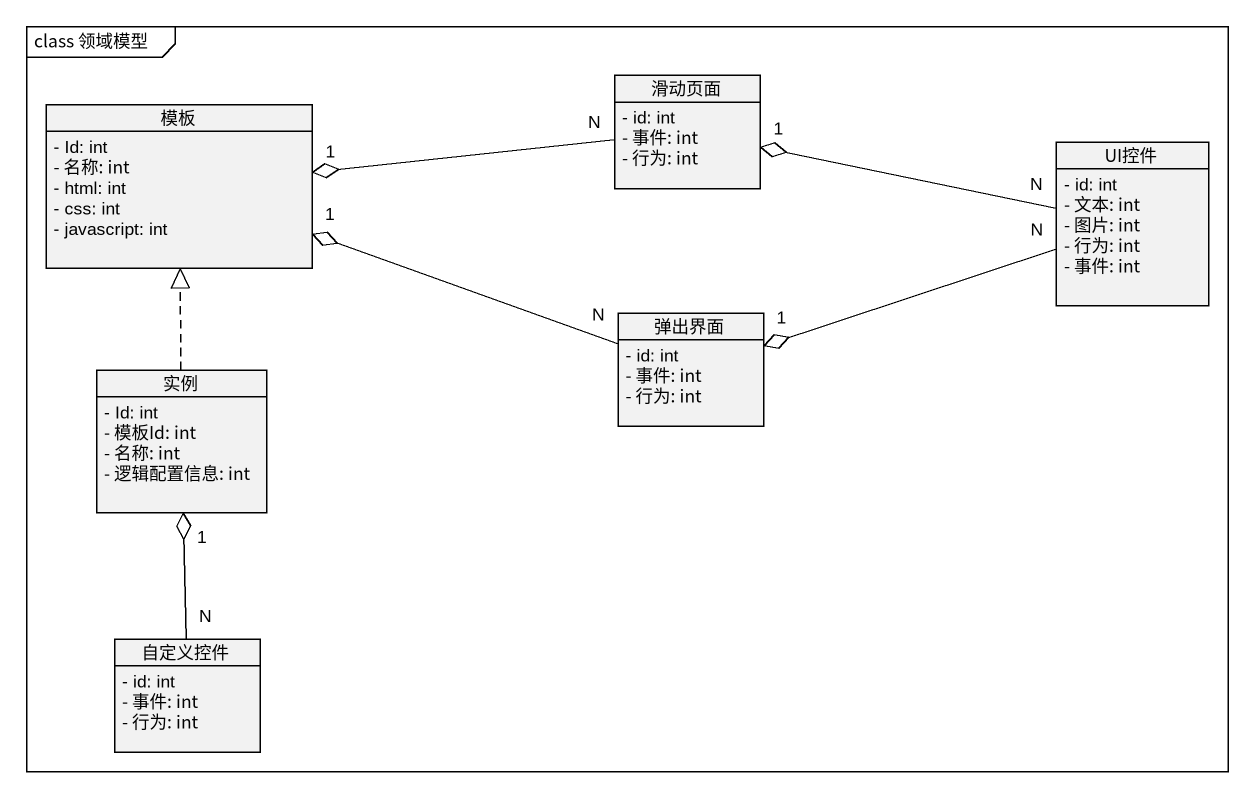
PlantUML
@startuml
mainframe class 领域模型
hide circle
hide empty members
skinparam classAttributeIconSize 0
class 模板 {
  - Id: int
  - 名称: int
  - html: int
  - css: int
  - javascript: int
}
class 滑动页面 {
  - id: int
  - 事件: int
  - 行为: int
}
class UI控件 {
  - id: int
  - 文本: int
  - 图片: int
  - 行为: int
  - 事件: int
}
class 弹出界面 {
  - id: int
  - 事件: int
  - 行为: int
}
class 实例 {
  - Id: int
  - 模板Id: int
  - 名称: int
  - 逻辑配置信息: int
}
class 自定义控件 {
  - id: int
  - 事件: int
  - 行为: int
}
滑动页面 "N" -left-o "1" 模板
UI控件 "N" -left-o "1" 滑动页面
UI控件 "N" -left-o "1" 弹出界面
弹出界面 "N" -left-o "1" 模板
实例 .up.|> 模板
自定义控件 "N" -up-o "1" 实例
@enduml
